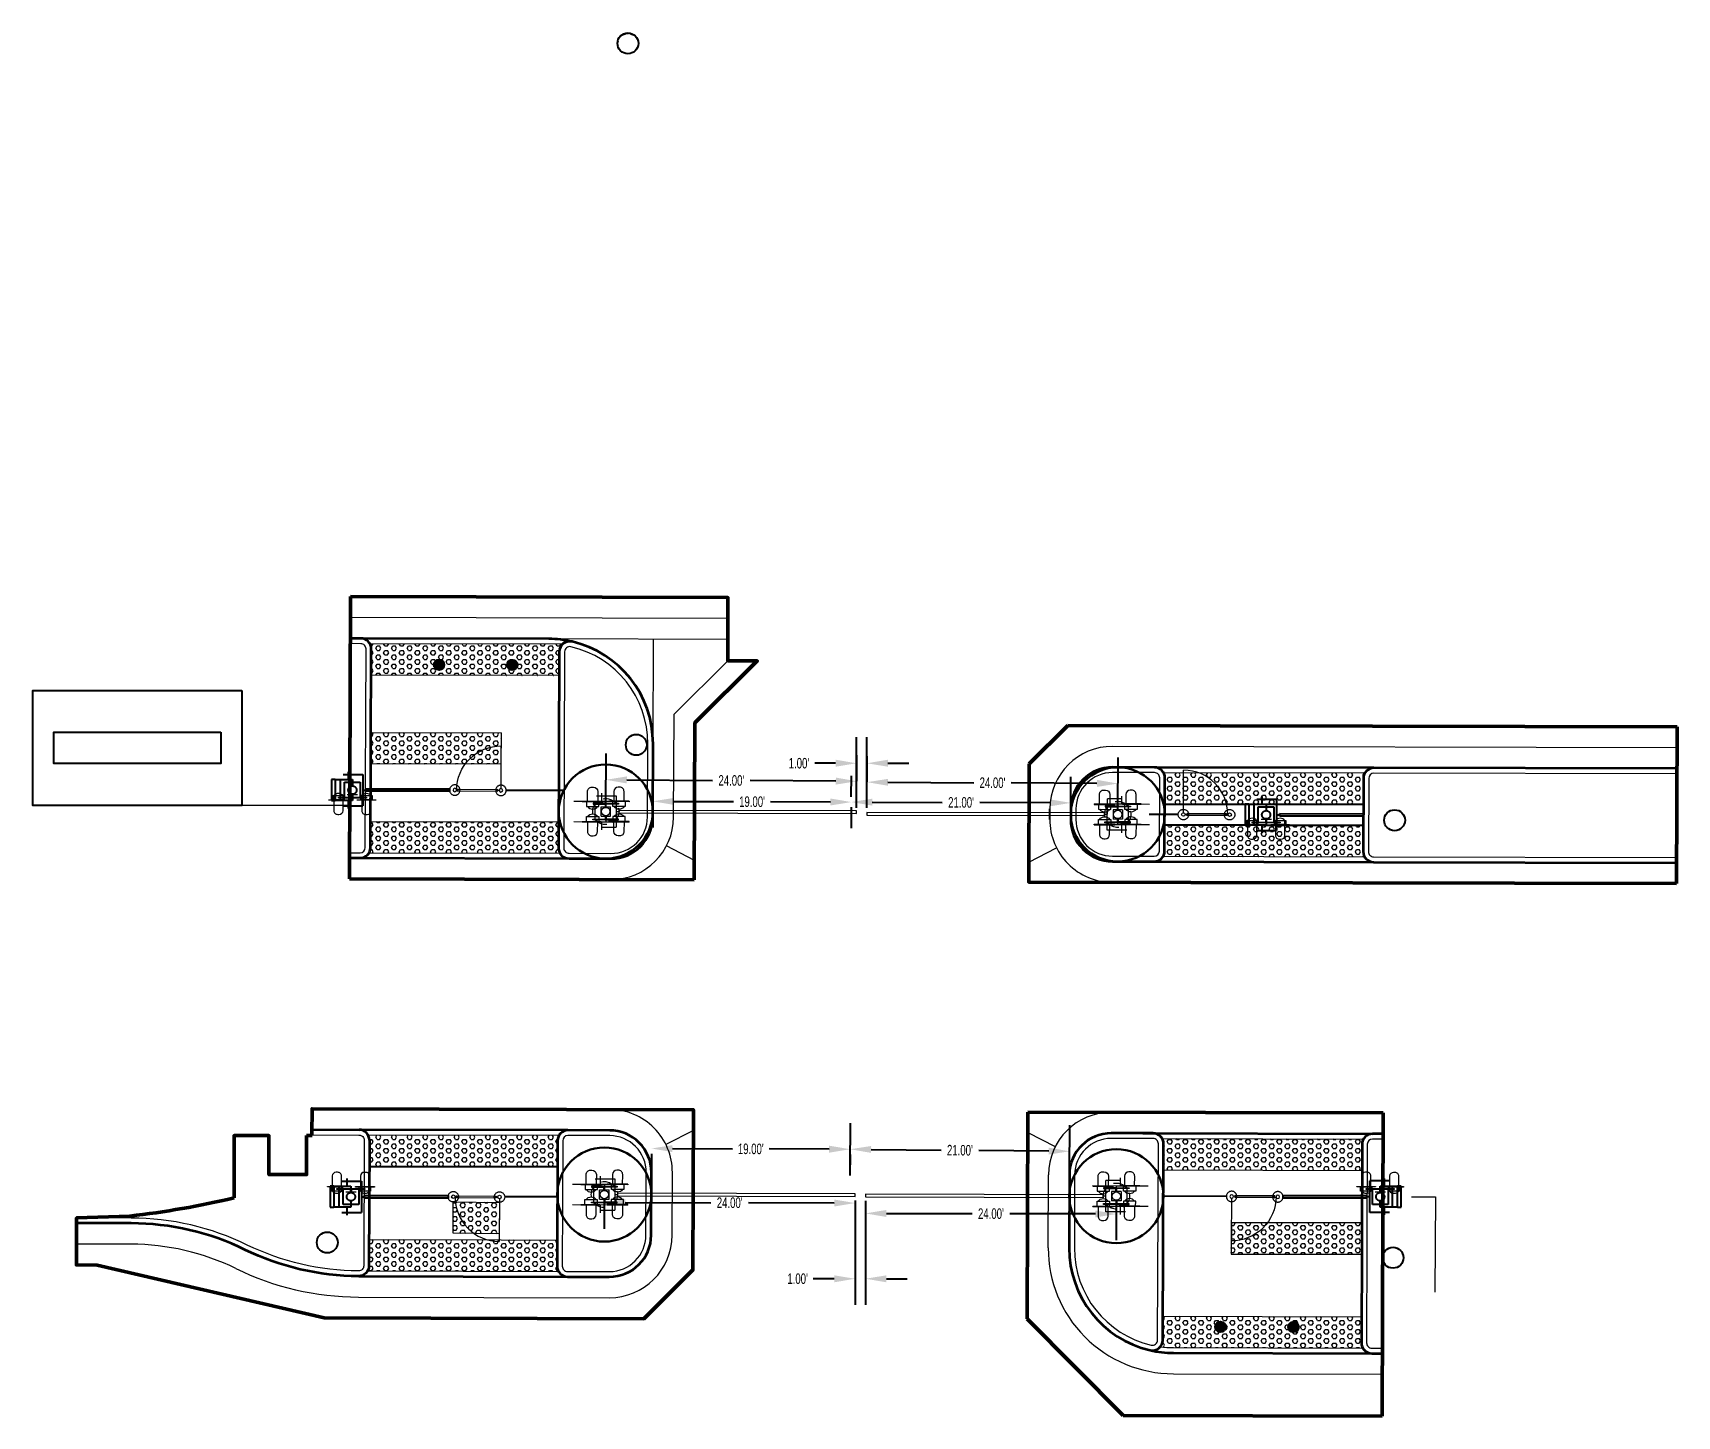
# Model space of a CAD drawing. Extents: x 6427214 to 6444634, y 1882940 to 1890436.
# Drawn here: x 6439995.8 to 6440153.2, y 1883908.3 to 1884040.6 of the extents above; entities that cross this region are included whole.
import ezdxf
from ezdxf.lldxf.tags import DXFTag

# ---------------------------------------------------------------- set-up
doc = ezdxf.new("R2010")
doc.units = 0
doc.header["$LTSCALE"] = 20
doc.header["$MEASUREMENT"] = 0
for name, pattern in [('0', [2, 1, 0, 1]), ('CENTER', [2, 1.25, -0.25, 0.25, -0.25]), ('DASHED2', [0.375, 0.25, -0.125])]:
    doc.linetypes.add(name, pattern=pattern)
doc.layers.add('$_VPORT-1', color=11, linetype='Continuous', plot=False)
for name, color, linetype, lineweight, plot in [('00_GID_Arm FDN', 7, 'DASHED2', 13, False), ('00_GID_Ped Gate FDN', 7, 'DASHED2', 13, False), ('C-ROAD_4.5 ft Offset', 210, 'Continuous', 30, False)]:
    doc.layers.add(name, color=color, linetype=linetype, lineweight=lineweight, plot=plot)
for name, color, linetype, lineweight in [('00_GID_Gate Details', 4, 'Continuous', 13), ('00_GID_Ped Swing Gate', 4, 'Continuous', 13), ('C-ROAD-CURB', 3, 'Continuous', 35), ('C-ROAD-CURB RAMP', 3, 'Continuous', 30), ('C-ROAD-EG', 3, 'Continuous', 20), ('C-ROAD-FENC', 2, 'METRO FENCELINE1', 20), ('C-ROAD-TRUNCATED DOME', 2, 'Continuous', 13), ('C-SAWCUT & JOIN', 50, 'Continuous', 50)]:
    doc.layers.add(name, color=color, linetype=linetype, lineweight=lineweight)
for name, color, linetype in [('C-FENC', 2, 'METRO FENCELINE1'), ('C-FENC-GATE', 2, 'Continuous'), ('C-GATE-ARM', 3, '0'), ('C-GATE-PED ARM', 2, '0'), ('C-ROAD', 7, 'Continuous'), ('C-SGNL-HS', 3, 'Continuous'), ('C-SGNL-HS-FNC', 2, 'FENCELINE2'), ('E-SIGEQ-POLES', 140, 'Continuous'), ('P-SIGEQ-POLES', 3, 'Continuous')]:
    doc.layers.add(name, color=color, linetype=linetype)
doc.styles.add('15', font='ROMANS.shx', dxfattribs={"height": 1.5})
doc.styles.add('Arial Narrow', font='ARIALN.TTF', dxfattribs={"width": 0.8, "height": 1})
doc.styles.get("Standard").update_dxf_attribs({"font": 'arial.ttf'})
doc.linetypes.add('FENCELINE2', pattern='A,0.25,-0.1,[132,ltypeshp.shx,S=0.1,R=0,X=-0.1,Y=0],-0.1,1', length=1.45)
doc.linetypes.add('METRO FENCELINE1', pattern='A,0.125,-0.05,[133,ltypeshp.shx,S=0.025,R=0,X=-0.05,Y=0],0.125', length=0.3)
tags = doc.linetypes.add('METRO FENCELINE3', pattern='A,0.125,-0.025,["X",Standard,S=0.05,R=0,X=-0.023,Y=-0.025],-0.025,0.125', length=0.3).pattern_tags.tags
tags[6] = DXFTag(74, 10)
doc.dimstyles.new('DIM-20', dxfattribs={"dimscale": 20, "dimtxt": 1, "dimasz": 0.1, "dimexe": 0.125, "dimexo": 0.025, "dimgap": 0.03, "dimtad": 0, "dimzin": 0, "dimdsep": 46, "dimtxsty": 'Arial Narrow', "dimcen": 0.04, "dimclrd": 256, "dimclre": 256, "dimclrt": 256, "dimaunit": 1, "dimadec": 3, "dimazin": 2, "dimtfac": 1, "dimtofl": 0, "dimtmove": 0, "dimatfit": 3, "dimfxl": 1, "dimtfillclr": 256, "dimtolj": 1, "dimtzin": 0, "dimlwd": -1, "dimlwe": -1, "dimarcsym": 0})
pattern_1 = [(0, (0, 0), (0, 0.433012701892), [0.25, -0.5]), (120, (0, 0), (-0.375, -0.216506350946), [0.25, -0.5]), (60, (0.25, 0), (-0.375, 0.216506350946), [0.25, -0.5])]

# ---------------------------------------------------------------- blocks, each defined once
blk = doc.blocks.new('*U820')
at = {"style": '15'}
blk.add_attdef('TYPE', (-0.68, 1.87), '', height=1.25, dxfattribs=at)
blk.add_wipeout([(0.06, -0.89), (0.13, -0.88), (0.23, -0.86), (0.34, -0.82), (0.46, -0.76), (0.58, -0.67), (0.68, -0.58), (0.77, -0.45), (0.84, -0.3), (0.87, -0.18), (0.88, -0.11), (0.89, 0), (0.89, 0.07), (0.87, 0.17), (0.85, 0.26), (0.82, 0.35), (0.78, 0.43), (0.74, 0.49), (0.69, 0.57), (0.6, 0.65), (0.52, 0.72), (0.42, 0.78), (0.28, 0.85), (0.16, 0.87), (0, 0.89), (-0.12, 0.88), (-0.2, 0.87), (-0.3, 0.84), (-0.37, 0.81), (-0.42, 0.78), (-0.48, 0.75), (-0.5, 0.74), (-0.58, 0.68), (-0.62, 0.64), (-0.66, 0.59), (-0.7, 0.55), (-0.74, 0.49), (-0.8, 0.4), (-0.82, 0.34), (-0.84, 0.29), (-0.87, 0.19), (-0.88, 0.11), (-0.89, 0), (-0.88, -0.11), (-0.86, -0.24), (-0.81, -0.37), (-0.74, -0.49), (-0.69, -0.57), (-0.62, -0.64), (-0.56, -0.69), (-0.47, -0.75), (-0.38, -0.8), (-0.3, -0.84), (-0.2, -0.87), (-0.13, -0.88), (-0.09, -0.89), (0, -0.89)])
blk.add_circle((0, 0), 1)
blk = doc.blocks.new('*D992')
at = {"layer": '$_VPORT-1', "transparency": 16777216}
for p, q in [((6440055.14, 1883966.61), (6440055.13, 1883964.61)), ((6440057.14, 1883967.1), (6440062.88, 1883967.08)), ((6440072.14, 1883967.04), (6440066.41, 1883967.07)), ((6440074.14, 1883966.54), (6440074.13, 1883964.54))]:
    blk.add_line(p, q, dxfattribs=at)
for points in [[(6440057.14, 1883967.43), (6440057.14, 1883966.77), (6440055.14, 1883967.11)], [(6440072.14, 1883967.38), (6440072.14, 1883966.71), (6440074.14, 1883967.04)]]:
    blk.add_solid(points, dxfattribs=at)
at = {"layer": 'Defpoints', "color": 0, "transparency": 16777216}
for p in [(6440055.14, 1883967.11), (6440074.14, 1883967.04), (6440074.14, 1883967.04)]:
    blk.add_point(p, dxfattribs=at)
at = {"layer": '$_VPORT-1', "transparency": 16777216, "insert": (6440064.64, 1883967.07), "char_height": 1, "attachment_point": 5, "rotation": 359.7893, "style": 'Arial Narrow'}
blk.add_mtext("\\A1;19.00'", dxfattribs=at)
blk = doc.blocks.new('*D993')
at = {"layer": '$_VPORT-1', "transparency": 16777216}
for p, q in [((6440074.14, 1883967.54), (6440074.15, 1883969.54)), ((6440095.14, 1883966.88), (6440095.15, 1883969.46)), ((6440076.14, 1883967.03), (6440082.84, 1883967)), ((6440093.14, 1883966.97), (6440086.44, 1883966.99))]:
    blk.add_line(p, q, dxfattribs=at)
for points in [[(6440076.14, 1883967.36), (6440076.14, 1883966.7), (6440074.14, 1883967.04)], [(6440093.14, 1883967.3), (6440093.14, 1883966.63), (6440095.14, 1883966.96)]]:
    blk.add_solid(points, dxfattribs=at)
at = {"layer": 'Defpoints', "color": 0, "transparency": 16777216}
for p in [(6440074.14, 1883967.04), (6440095.14, 1883966.96), (6440095.14, 1883966.38)]:
    blk.add_point(p, dxfattribs=at)
at = {"layer": '$_VPORT-1', "transparency": 16777216, "insert": (6440084.64, 1883967), "char_height": 1, "attachment_point": 5, "rotation": 359.7893, "style": 'Arial Narrow'}
blk.add_mtext("\\A1;21.00'", dxfattribs=at)
blk = doc.blocks.new('*D994')
at = {"layer": '$_VPORT-1', "transparency": 16777216}
for p, q in [((6440074.02, 1883932.07), (6440074.06, 1883936.33)), ((6440095.02, 1883931.88), (6440095.06, 1883936.13)), ((6440076.03, 1883933.81), (6440082.73, 1883933.75)), ((6440093.03, 1883933.65), (6440086.33, 1883933.71))]:
    blk.add_line(p, q, dxfattribs=at)
for points in [[(6440076.04, 1883934.14), (6440076.03, 1883933.48), (6440074.03, 1883933.83)], [(6440093.04, 1883933.98), (6440093.03, 1883933.32), (6440095.03, 1883933.63)]]:
    blk.add_solid(points, dxfattribs=at)
at = {"layer": 'Defpoints', "color": 0, "transparency": 16777216}
for p in [(6440074.03, 1883933.83), (6440074.01, 1883931.57), (6440095.01, 1883931.38)]:
    blk.add_point(p, dxfattribs=at)
at = {"layer": '$_VPORT-1', "transparency": 16777216, "insert": (6440084.53, 1883933.73), "char_height": 1, "attachment_point": 5, "rotation": 359.4619, "style": 'Arial Narrow'}
blk.add_mtext("\\A1;21.00'", dxfattribs=at)
blk = doc.blocks.new('*D995')
at = {"layer": '$_VPORT-1', "transparency": 16777216}
for p, q in [((6440050.5, 1883928.99), (6440050.5, 1883926.23)), ((6440052.5, 1883928.73), (6440060.7, 1883928.71)), ((6440072.5, 1883928.68), (6440064.3, 1883928.7)), ((6440074.5, 1883928.94), (6440074.5, 1883926.18))]:
    blk.add_line(p, q, dxfattribs=at)
for points in [[(6440052.5, 1883929.06), (6440052.5, 1883928.4), (6440050.5, 1883928.73)], [(6440072.5, 1883929.02), (6440072.5, 1883928.35), (6440074.5, 1883928.68)]]:
    blk.add_solid(points, dxfattribs=at)
at = {"layer": 'Defpoints', "color": 0, "transparency": 16777216}
for p in [(6440050.5, 1883929.49), (6440074.5, 1883929.44), (6440050.5, 1883928.73)]:
    blk.add_point(p, dxfattribs=at)
at = {"layer": '$_VPORT-1', "transparency": 16777216, "insert": (6440062.5, 1883928.71), "char_height": 1, "attachment_point": 5, "rotation": 359.87, "style": 'Arial Narrow'}
blk.add_mtext("\\A1;24.00'", dxfattribs=at)
blk = doc.blocks.new('*D996')
at = {"layer": '$_VPORT-1', "transparency": 16777216}
for p, q in [((6440075.5, 1883928.9), (6440075.49, 1883925.19)), ((6440099.5, 1883928.84), (6440099.49, 1883925.13)), ((6440077.5, 1883927.68), (6440085.7, 1883927.67)), ((6440097.5, 1883927.64), (6440089.3, 1883927.66))]:
    blk.add_line(p, q, dxfattribs=at)
for points in [[(6440077.5, 1883928.02), (6440077.5, 1883927.35), (6440075.5, 1883927.69)], [(6440097.5, 1883927.97), (6440097.5, 1883927.31), (6440099.5, 1883927.63)]]:
    blk.add_solid(points, dxfattribs=at)
at = {"layer": 'Defpoints', "color": 0, "transparency": 16777216}
for p in [(6440075.5, 1883929.4), (6440099.5, 1883929.34), (6440075.5, 1883927.69)]:
    blk.add_point(p, dxfattribs=at)
at = {"layer": '$_VPORT-1', "transparency": 16777216, "insert": (6440087.5, 1883927.66), "char_height": 1, "attachment_point": 5, "rotation": 359.87, "style": 'Arial Narrow'}
blk.add_mtext("\\A1;24.00'", dxfattribs=at)
blk = doc.blocks.new('*D997')
at = {"layer": '$_VPORT-1', "transparency": 16777216}
for p, q in [((6440050.64, 1883966.63), (6440050.67, 1883971.67)), ((6440074.64, 1883966.49), (6440074.67, 1883971.53)), ((6440052.66, 1883969.16), (6440060.86, 1883969.11)), ((6440072.66, 1883969.04), (6440064.46, 1883969.09))]:
    blk.add_line(p, q, dxfattribs=at)
for points in [[(6440052.66, 1883969.49), (6440052.65, 1883968.82), (6440050.66, 1883969.17)], [(6440072.66, 1883969.38), (6440072.65, 1883968.71), (6440074.66, 1883969.03)]]:
    blk.add_solid(points, dxfattribs=at)
at = {"layer": 'Defpoints', "color": 0, "transparency": 16777216}
for p in [(6440050.66, 1883969.17), (6440050.64, 1883966.13), (6440074.64, 1883965.99)]:
    blk.add_point(p, dxfattribs=at)
at = {"layer": '$_VPORT-1', "transparency": 16777216, "insert": (6440062.66, 1883969.1), "char_height": 1, "attachment_point": 5, "rotation": 359.6691, "style": 'Arial Narrow'}
blk.add_mtext("\\A1;24.00'", dxfattribs=at)
blk = doc.blocks.new('*D998')
at = {"layer": '$_VPORT-1', "transparency": 16777216}
for p, q in [((6440075.64, 1883966.49), (6440075.67, 1883971.44)), ((6440099.64, 1883966.36), (6440099.67, 1883971.31)), ((6440077.65, 1883968.93), (6440085.85, 1883968.89)), ((6440097.65, 1883968.82), (6440089.45, 1883968.87))]:
    blk.add_line(p, q, dxfattribs=at)
for points in [[(6440077.66, 1883969.26), (6440077.65, 1883968.6), (6440075.65, 1883968.94)], [(6440097.66, 1883969.16), (6440097.65, 1883968.49), (6440099.65, 1883968.81)]]:
    blk.add_solid(points, dxfattribs=at)
at = {"layer": 'Defpoints', "color": 0, "transparency": 16777216}
for p in [(6440099.65, 1883968.81), (6440075.64, 1883965.99), (6440099.64, 1883965.86)]:
    blk.add_point(p, dxfattribs=at)
at = {"layer": '$_VPORT-1', "transparency": 16777216, "insert": (6440087.65, 1883968.88), "char_height": 1, "attachment_point": 5, "rotation": 359.6971, "style": 'Arial Narrow'}
blk.add_mtext("\\A1;24.00'", dxfattribs=at)
blk = doc.blocks.new('*D999')
at = {"layer": '$_VPORT-1', "transparency": 16777216}
for p, q in [((6440074.64, 1883966.76), (6440074.64, 1883973.25)), ((6440075.64, 1883966.49), (6440075.64, 1883973.25)), ((6440072.64, 1883970.75), (6440070.64, 1883970.75)), ((6440077.64, 1883970.75), (6440079.64, 1883970.75))]:
    blk.add_line(p, q, dxfattribs=at)
for points in [[(6440072.64, 1883971.09), (6440072.64, 1883970.42), (6440074.64, 1883970.75)], [(6440077.64, 1883971.09), (6440077.64, 1883970.42), (6440075.64, 1883970.75)]]:
    blk.add_solid(points, dxfattribs=at)
at = {"layer": 'Defpoints', "color": 0, "transparency": 16777216}
for p in [(6440074.64, 1883970.75), (6440074.64, 1883966.26), (6440075.64, 1883965.99)]:
    blk.add_point(p, dxfattribs=at)
at = {"layer": '$_VPORT-1', "transparency": 16777216, "insert": (6440069.13, 1883970.75), "char_height": 1, "attachment_point": 5, "style": 'Arial Narrow'}
blk.add_mtext("\\A1;1.00'", dxfattribs=at)
blk = doc.blocks.new('*D1000')
at = {"layer": '$_VPORT-1', "transparency": 16777216}
for p, q in [((6440055.02, 1883933.4), (6440055.01, 1883931.4)), ((6440057.02, 1883933.89), (6440062.76, 1883933.87)), ((6440072.02, 1883933.84), (6440066.28, 1883933.86)), ((6440074.02, 1883933.33), (6440074.01, 1883931.33))]:
    blk.add_line(p, q, dxfattribs=at)
for points in [[(6440057.02, 1883934.22), (6440057.02, 1883933.56), (6440055.02, 1883933.9)], [(6440072.02, 1883934.17), (6440072.02, 1883933.5), (6440074.02, 1883933.83)]]:
    blk.add_solid(points, dxfattribs=at)
at = {"layer": 'Defpoints', "color": 0, "transparency": 16777216}
for p in [(6440055.02, 1883933.9), (6440055.02, 1883933.9), (6440074.02, 1883933.83)]:
    blk.add_point(p, dxfattribs=at)
at = {"layer": '$_VPORT-1', "transparency": 16777216, "insert": (6440064.52, 1883933.86), "char_height": 1, "attachment_point": 5, "rotation": 359.7893, "style": 'Arial Narrow'}
blk.add_mtext("\\A1;19.00'", dxfattribs=at)
blk = doc.blocks.new('*D1001')
at = {"layer": '$_VPORT-1', "transparency": 16777216}
for p, q in [((6440074.5, 1883928.81), (6440074.5, 1883918.94)), ((6440075.5, 1883928.77), (6440075.5, 1883918.94)), ((6440072.5, 1883921.44), (6440070.5, 1883921.44)), ((6440077.5, 1883921.44), (6440079.5, 1883921.44))]:
    blk.add_line(p, q, dxfattribs=at)
for points in [[(6440072.5, 1883921.77), (6440072.5, 1883921.1), (6440074.5, 1883921.44)], [(6440077.5, 1883921.77), (6440077.5, 1883921.1), (6440075.5, 1883921.44)]]:
    blk.add_solid(points, dxfattribs=at)
at = {"layer": 'Defpoints', "color": 0, "transparency": 16777216}
for p in [(6440074.5, 1883929.31), (6440075.5, 1883929.27), (6440074.5, 1883921.44)]:
    blk.add_point(p, dxfattribs=at)
at = {"layer": '$_VPORT-1', "transparency": 16777216, "insert": (6440069, 1883921.44), "char_height": 1, "attachment_point": 5, "style": 'Arial Narrow'}
blk.add_mtext("\\A1;1.00'", dxfattribs=at)
blk = doc.blocks.new('*U968')
for p, q in [((0.08, 2.06), (0.08, 0.06)), ((0.43, 2.06), (0.08, 2.06)), ((0.43, 2.06), (0.43, 0.06)), ((0.43, 2.06), (2.08, 2.06)), ((0.91, 2.06), (0.91, 0.06)), ((1.2, 2.56), (1.68, 2.56)), ((1.33, 0.31), (1.33, 1.81)), ((1.33, 1.81), (2.83, 1.81)), ((1.68, 2.81), (1.68, 2.06)), ((1.68, 2.56), (3.08, 2.56)), ((2.08, 2.06), (2.08, 1.46)), ((2.83, 1.81), (2.83, 0.31)), ((3.08, 2.56), (3.08, -0.44)), ((0.08, 0.06), (0.43, 0.06)), ((2.08, 0.06), (0.43, 0.06)), ((2.83, 0.31), (1.33, 0.31)), ((1.68, 0.06), (1.68, -0.69)), ((2.08, 0.66), (2.08, 0.06)), ((3.08, 1.06), (3.38, 1.06)), ((3.38, 1.19), (11.38, 1.19)), ((3.38, 0.94), (3.38, 1.19)), ((11.38, 0.94), (3.38, 0.94)), ((11.38, 1.19), (11.38, 0.94)), ((1.2, -0.44), (1.68, -0.44)), ((1.68, -0.44), (3.08, -0.44))]:
    blk.add_line(p, q)
blk.add_circle((2.08, 1.06), 0.4)
blk = doc.blocks.new('Swing Gate')
at = {"layer": '00_GID_Ped Gate FDN'}
for centre in [(-5.67, 0.02), (-1.25, 0)]:
    blk.add_circle(centre, 0.5, dxfattribs=at)
at = {"layer": '00_GID_Ped Swing Gate', "flags": 128}
for points in [[(-5.37, 0.1), (-1.61, 0.08)], [(-1.53, 0), (-1.42, 0)], [(-5.38, -0.06), (-1.61, -0.08)], [(-1.25, -0.17), (-1.27, -4.25)]]:
    blk.add_lwpolyline(points, dxfattribs=at)
at = {"layer": '00_GID_Ped Swing Gate'}
for centre, radius in [((-5.67, 0.02), 0.167), ((-5.37, 0.02), 0.0833), ((-1.61, 0), 0.0833), ((-1.25, 0), 0.167)]:
    blk.add_circle(centre, radius, dxfattribs=at)
blk.add_arc((-1.25, 0), 4.25, 179.7439, 269.7439, dxfattribs=at)
blk = doc.blocks.new('*U4297')
at = {"layer": '00_GID_Arm FDN', "ltscale": 0.25}
blk.add_circle((0, 0), 1.25, dxfattribs=at)
at = {"layer": '00_GID_Gate Details'}
for p, q in [((24, 0.12), (1.3, 0.12)), ((24, -0.13), (24, 0.12)), ((1.3, -0.13), (24, -0.13))]:
    blk.add_line(p, q, dxfattribs=at)
for points in [[(-1.75, 0.95), (-1.75, 1.91, -0.414235), (-1.33, 2.33), (-1.19, 2.33, -0.41414), (-0.77, 1.91), (-0.77, 0.95)], [(1.75, 0.95), (1.75, 1.91, 0.414235), (1.33, 2.33), (1.19, 2.33, 0.41414), (0.77, 1.91), (0.77, 0.95)], [(-1.75, 0.48, 0.509158), (-0.77, 0.48, 2.513902)], [(1.75, 0.48, -0.509158), (0.77, 0.48, -2.513902)], [(-1.75, -0.48, -0.509158), (-0.77, -0.48, -2.513902)], [(-1.75, -1), (-1.75, -1.91, 0.414235), (-1.33, -2.33), (-1.19, -2.33, 0.41414), (-0.77, -1.91), (-0.77, -1)], [(1.75, -0.48, 0.509158), (0.77, -0.48, 2.513902)], [(1.75, -1), (1.75, -1.91, -0.414235), (1.33, -2.33), (1.19, -2.33, -0.41414), (0.77, -1.91), (0.77, -1)]]:
    blk.add_lwpolyline(points, format="xyb", dxfattribs=at)
for points in [[(-0.4, 1.75), (-0.4, 1)], [(-3.05, 1), (0, 1), (0, 0.4)], [(-2.25, 1), (-2.25, 0.95)], [(-2.25, 0.95), (-0.28, 0.95)], [(-2.24, 1), (-0.28, 1)], [(-1.85, 0.95), (-1.85, 0.48), (-0.67, 0.48), (-0.67, 0.67)], [(-0.07, 0.8), (-1.22, 0.8), (-1.22, 0.72), (-0.07, 0.72)], [(-0.88, 1.5), (-0.4, 1.5)], [(-0.67, 0.76), (-0.67, 0.95)], [(-0.45, 0.45), (0.45, 0.45)], [(-0.45, -0.45), (-0.45, 0.45)], [(-0.4, 1.5), (1, 1.5)], [(-0.28, 0.95), (-0.28, 1)], [(0.07, 0.8), (1.22, 0.8), (1.22, 0.72), (0.07, 0.72)], [(0.28, 0.95), (0.28, 1)], [(2.25, 1), (0.28, 1)], [(2.25, 0.95), (0.28, 0.95)], [(0.45, -0.45), (0.45, 0.45)], [(1.85, 0.95), (1.85, 0.48), (0.67, 0.48), (0.67, 0.67)], [(0.67, 0.76), (0.67, 0.95)], [(1, 1.5), (1, -1.5)], [(1, 0), (1.3, 0)], [(1.3, -0.12), (1.3, 0.12)], [(2.25, 1), (2.25, 0.95)], [(0, -0.4), (0, -1), (-3.05, -1)], [(-2.25, -1), (-2.25, -0.95)], [(-2.25, -0.95), (-0.44, -0.96)], [(-2.25, -1), (-0.44, -1)], [(-1.85, -0.95), (-1.85, -0.48), (-0.67, -0.48), (-0.67, -0.67)], [(-0.07, -0.8), (-1.22, -0.8), (-1.22, -0.72), (-0.07, -0.72)], [(-0.67, -0.76), (-0.67, -0.95)], [(-0.45, -0.45), (0.45, -0.45)], [(-0.44, -0.96), (-0.44, -1)], [(-0.4, -1), (-0.4, -1.75)], [(-0.4, -1.5), (1, -1.5)], [(0.07, -0.8), (1.22, -0.8), (1.22, -0.72), (0.07, -0.72)], [(0.28, -0.95), (0.28, -1)], [(2.25, -0.95), (0.28, -0.95)], [(2.25, -1), (0.28, -1)], [(1.85, -0.95), (1.85, -0.48), (0.67, -0.48), (0.67, -0.67)], [(0.67, -0.76), (0.67, -0.95)], [(2.25, -1), (2.25, -0.95)]]:
    blk.add_lwpolyline(points, dxfattribs=at)
blk.add_lwpolyline([(1, 0.75), (1, -0.75, -0.414214), (0.75, -1), (-0.75, -1, -0.414214), (-1, -0.75), (-1, 0.75, -0.414214), (-0.75, 1), (0.75, 1, -0.414214)], format="xyb", close=True, dxfattribs=at)
for centre, radius in [((0, 0), 0.4), ((0, 0.76), 0.0779), ((0, -0.76), 0.0779)]:
    blk.add_circle(centre, radius, dxfattribs=at)
for points in [[(-0.04, 0.45), (-0.04, 0.45), (-0.04, 0.7), (-0.04, 0.7)], [(0.04, 0.45), (0.04, 0.45), (0.04, 0.7), (0.04, 0.7)], [(-0.04, -0.45), (-0.04, -0.45), (-0.04, -0.7), (-0.04, -0.7)], [(0.04, -0.45), (0.04, -0.45), (0.04, -0.7), (0.04, -0.7)]]:
    blk.add_open_spline(points, degree=3, dxfattribs=at)
at = {"layer": 'C-ROAD_4.5 ft Offset'}
blk.add_circle((0, 0), 4.5, dxfattribs=at)
blk = doc.blocks.new('A$Cabb8c628')
at = {"layer": '00_GID_Gate Details'}
for points in [[(-1.71, 0.2), (-0.73, 0.2), (-0.73, -0.2), (-1.71, -0.2)], [(-1.22, 0.04), (1.22, 0.04), (1.22, -0.04), (-1.22, -0.04)], [(-0.04, 0.31), (0.04, 0.31), (0.04, 0.06), (-0.04, 0.06)], [(0.73, 0.2), (1.71, 0.2), (1.71, -0.2), (0.73, -0.2)], [(-2.04, -0.19), (-0.41, -0.19), (-0.41, -0.24), (-2.04, -0.24)], [(0.41, -0.2), (2.04, -0.2), (2.04, -0.24), (0.41, -0.24)]]:
    blk.add_lwpolyline(points, close=True, dxfattribs=at)
for points in [[(-1.63, 0.2), (-1.63, -1.24, 0.414235), (-1.28, -1.59), (-1.17, -1.59, 0.41414), (-0.82, -1.24), (-0.82, 0.2, 0.509158)], [(0.82, 0.2), (0.81, -1.25, 0.414235), (1.16, -1.6), (1.28, -1.6, 0.41414), (1.63, -1.25), (1.63, 0.19, 0.509158)]]:
    blk.add_lwpolyline(points, format="xyb", close=True, dxfattribs=at)
blk.add_lwpolyline([(-0.45, 0.31), (0.45, 0.31)], dxfattribs=at)
blk.add_circle((0, 0), 0.0779, dxfattribs=at)

msp = doc.modelspace()

# ---------------------------------------------------------------- hatches: boundary and pattern name
at = {"layer": 'C-ROAD'}
h = msp.add_hatch(color=256, dxfattribs=at)
h.dxf.hatch_style = 1
edge = h.paths.add_edge_path()
edge.add_arc((6440034.69, 1883980.171), 0.5, 0, 360)
h = msp.add_hatch(color=256, dxfattribs=at)
h.dxf.hatch_style = 1
edge = h.paths.add_edge_path()
edge.add_arc((6440041.69, 1883980.153), 0.5, 0, 360)
h = msp.add_hatch(color=256, dxfattribs=at)
h.dxf.hatch_style = 1
edge = h.paths.add_edge_path()
edge.add_arc((6440109.458, 1883916.837), 0.5, 0, 360)
h = msp.add_hatch(color=256, dxfattribs=at)
h.dxf.hatch_style = 1
edge = h.paths.add_edge_path()
edge.add_arc((6440116.458, 1883916.82), 0.5, 0, 360)
at = {"layer": 'C-ROAD-TRUNCATED DOME'}
h = msp.add_hatch(dxfattribs=at)
h.set_pattern_fill('HEX', color=253, scale=2)
h.set_pattern_definition(pattern_1)
h.paths.add_polyline_path([(6440046.187, 1883979.141), (6440046.195, 1883981.415), (6440046.511, 1883982.14), (6440028.063, 1883982.188), (6440028.196, 1883981.686), (6440028.187, 1883979.187)])
h = msp.add_hatch(dxfattribs=at)
h.set_pattern_fill('HEX', color=253, scale=2)
h.set_pattern_definition(pattern_1)
h.paths.add_polyline_path([(6440040.654, 1883973.653), (6440028.166, 1883973.685), (6440028.155, 1883970.685), (6440040.63, 1883970.654)])
h = msp.add_hatch(dxfattribs=at)
h.set_pattern_fill('HEX', color=253, scale=2)
h.set_pattern_definition(pattern_1)
h.paths.add_polyline_path([(6440104.018, 1883969.85), (6440104.151, 1883969.349), (6440104.142, 1883966.85), (6440123.142, 1883966.806), (6440123.151, 1883969.307), (6440123.286, 1883969.805)])
h = msp.add_hatch(dxfattribs=at)
h.set_pattern_fill('HEX', color=253, scale=2)
h.set_pattern_definition(pattern_1)
h.paths.add_polyline_path([(6440028.135, 1883965.187), (6440046.135, 1883965.141), (6440046.126, 1883962.642), (6440046.259, 1883962.141), (6440027.991, 1883962.188), (6440028.126, 1883962.686)])
h = msp.add_hatch(dxfattribs=at)
h.set_pattern_fill('HEX', color=253, scale=2)
h.set_pattern_definition(pattern_1)
h.paths.add_polyline_path([(6440103.99, 1883961.85), (6440104.125, 1883962.349), (6440104.134, 1883964.85), (6440123.134, 1883964.806), (6440123.125, 1883962.307), (6440123.258, 1883961.806)])
h = msp.add_hatch(dxfattribs=at)
h.set_pattern_fill('HEX', color=253, scale=2)
h.set_pattern_definition(pattern_1)
h.paths.add_polyline_path([(6440027.89, 1883935.188), (6440028.023, 1883934.686), (6440028.014, 1883932.188), (6440046.014, 1883932.142), (6440046.023, 1883934.643), (6440046.158, 1883935.141)])
h = msp.add_hatch(dxfattribs=at)
h.set_pattern_fill('HEX', color=253, scale=2)
h.set_pattern_definition(pattern_1)
h.paths.add_polyline_path([(6440103.889, 1883934.85), (6440104.022, 1883934.349), (6440104.013, 1883931.85), (6440123.013, 1883931.806), (6440123.022, 1883934.307), (6440123.157, 1883934.806)])
h = msp.add_hatch(dxfattribs=at)
h.set_pattern_fill('HEX', color=253, scale=2)
h.set_pattern_definition([(0, (-0.16413, -0.01973), (0, 0.433012701892), [0.25, -0.5]), (120, (-0.16413, -0.01973), (-0.375, -0.216506350946), [0.25, -0.5]), (60, (0.08587, -0.01973), (-0.375, 0.216506350946), [0.25, -0.5])])
h.paths.add_polyline_path([(6440036.052, 1883928.788), (6440040.468, 1883928.748), (6440040.442, 1883925.748), (6440036.025, 1883925.788)])
h = msp.add_hatch(dxfattribs=at)
h.set_pattern_fill('HEX', color=253, scale=2)
h.set_pattern_definition(pattern_1)
h.paths.add_polyline_path([(6440110.515, 1883926.787), (6440110.488, 1883923.787), (6440122.984, 1883923.787), (6440122.995, 1883926.787)])
h = msp.add_hatch(dxfattribs=at)
h.set_pattern_fill('HEX', color=253, scale=2)
h.set_pattern_definition(pattern_1)
h.paths.add_polyline_path([(6440027.988, 1883925.188), (6440027.979, 1883922.687), (6440027.844, 1883922.188), (6440046.112, 1883922.141), (6440045.979, 1883922.643), (6440045.988, 1883925.142), (6440040.627, 1883925.155)])
h = msp.add_hatch(dxfattribs=at)
h.set_pattern_fill('ACET-2D-HEX', color=253, scale=2)
h.set_pattern_definition([(0, (0, 0), (3e-17, 0.433012701892), [0.25, -0.5]), (120, (0, 0), (-0.375, -0.216506350946), [0.25, -0.5]), (60, (0.25, 0), (-0.375, 0.216506350946), [0.25, -0.5])])
edge = h.paths.add_edge_path()
edge.add_line((6440104.963, 1883914.848), (6440123.085, 1883914.806))
edge.add_line((6440123.085, 1883914.806), (6440122.952, 1883915.307))
edge.add_line((6440122.952, 1883915.307), (6440122.962, 1883917.806))
edge.add_line((6440122.962, 1883917.806), (6440103.962, 1883917.85))
edge.add_line((6440103.962, 1883917.85), (6440103.953, 1883915.577))
edge.add_line((6440103.953, 1883915.577), (6440103.716, 1883914.933))
edge.add_arc((6440104.986, 1883924.348), 9.5, 262.3179, 269.86693)

# ---------------------------------------------------------------- linework, layer by layer
at = {"layer": '$_VPORT-1'}
for p, q in [((6440093.136, 1883965.384), (6440093.14, 1883966.384)), ((6440095.011, 1883931.376), (6440094.986, 1883924.385))]:
    msp.add_line(p, q, dxfattribs=at)
at = {"layer": 'C-FENC'}
for p, q in [((6440046.646, 1883968.135), (6440041.113, 1883968.149)), ((6440105.421, 1883965.843), (6440102.638, 1883965.85)), ((6440046.003, 1883929.268), (6440040.969, 1883929.28)), ((6440110.037, 1883929.317), (6440104.004, 1883929.331))]:
    msp.add_line(p, q, dxfattribs=at)
at = {"layer": 'C-ROAD'}
for centre in [(6440034.69, 1883980.171), (6440041.69, 1883980.153), (6440109.458, 1883916.837), (6440116.458, 1883916.82)]:
    msp.add_circle(centre, 0.5, dxfattribs=at)
at = {"layer": 'C-ROAD-CURB'}
for p, q in [((6440045.188, 1883982.644), (6440027.198, 1883982.69)), ((6440124.153, 1883970.303), (6440103.153, 1883970.352)), ((6440103.123, 1883961.352), (6440124.123, 1883961.304)), ((6440022.527, 1883935.702), (6440027.026, 1883935.69)), ((6440047.026, 1883935.639), (6440027.026, 1883935.69)), ((6440102.025, 1883935.355), (6440124.025, 1883935.304)), ((6440005.223, 1883926.746), (6439999.994, 1883926.759)), ((6440027.004, 1883921.69), (6440046.976, 1883921.639)), ((6440104.962, 1883914.348), (6440123.95, 1883914.304))]:
    msp.add_line(p, q, dxfattribs=at)
at = {"layer": 'C-ROAD-CURB', "lineweight": 0}
for p, q in [((6440123.286, 1883969.805), (6440104.018, 1883969.85)), ((6440103.99, 1883961.85), (6440123.258, 1883961.806)), ((6440046.158, 1883935.141), (6440027.89, 1883935.188)), ((6440103.889, 1883934.85), (6440123.157, 1883934.806))]:
    msp.add_line(p, q, dxfattribs=at)
at = {"layer": 'C-ROAD-CURB'}
for points in [[(6440026.122, 1883961.693), (6440027.123, 1883961.69, 0.4138867), (6440028.126, 1883962.686), (6440028.196, 1883981.686, 0.4145405), (6440027.198, 1883982.69), (6440026.2, 1883982.692)], [(6440153.155, 1883970.236), (6440124.153, 1883970.303, 0.4138167), (6440123.151, 1883969.307), (6440123.125, 1883962.307, 0.4146105), (6440124.123, 1883961.304), (6440153.122, 1883961.236)], [(6440125.026, 1883935.301), (6440124.025, 1883935.304, 0.4138167), (6440123.022, 1883934.307), (6440122.952, 1883915.307, 0.4146105), (6440123.95, 1883914.304), (6440124.949, 1883914.301)]]:
    msp.add_lwpolyline(points, format="xyb", dxfattribs=at)
at = {"layer": 'C-ROAD-CURB', "lineweight": 0}
for points in [[(6440026.124, 1883962.193), (6440027.125, 1883962.19, 0.4138867), (6440027.626, 1883962.688), (6440027.696, 1883981.688, 0.4145405), (6440027.197, 1883982.19), (6440026.198, 1883982.192)], [(6440022.525, 1883935.202), (6440027.024, 1883935.19, -0.4145405), (6440027.523, 1883934.688), (6440027.479, 1883922.688, -0.4142272), (6440026.977, 1883922.19, -0.1129428), (6440016.333, 1883924.668, 0.1132372), (6440005.224, 1883927.246), (6439999.995, 1883927.259)], [(6440125.025, 1883934.801), (6440124.023, 1883934.804, 0.4138167), (6440123.522, 1883934.306), (6440123.452, 1883915.306, 0.4146105), (6440123.951, 1883914.804), (6440124.95, 1883914.801)], [(6440103.716, 1883914.933, 0.0329507), (6440104.963, 1883914.848), (6440123.085, 1883914.806)]]:
    msp.add_lwpolyline(points, format="xyb", dxfattribs=at)
for points in [[(6440046.511, 1883982.14), (6440028.063, 1883982.188)], [(6440027.991, 1883962.188), (6440046.259, 1883962.141)]]:
    msp.add_lwpolyline(points, dxfattribs=at)
at = {"layer": 'C-ROAD-CURB'}
for points in [[(6440051.127, 1883961.629, 0.4138867), (6440055.137, 1883965.614), (6440055.163, 1883972.607, 0.3500011), (6440047.421, 1883982.386, 0.4814803), (6440046.195, 1883981.415), (6440046.126, 1883962.642, 0.4145405), (6440047.123, 1883961.639)], [(6440103.153, 1883970.352), (6440099.149, 1883970.362, 0.4138167), (6440095.14, 1883966.376), (6440095.136, 1883965.376, 0.4146105), (6440099.127, 1883961.362), (6440103.123, 1883961.352, 0.4138167), (6440104.125, 1883962.349), (6440104.151, 1883969.349, 0.4146105)], [(6440051.022, 1883935.629), (6440047.026, 1883935.639, 0.4138867), (6440046.023, 1883934.643), (6440045.979, 1883922.643, 0.4145405), (6440046.976, 1883921.639), (6440050.98, 1883921.629, 0.4138867), (6440054.99, 1883925.614), (6440055.012, 1883931.614, 0.4145405)], [(6440099.021, 1883935.362, 0.4138167), (6440095.011, 1883931.376), (6440094.986, 1883924.385, 0.3500011), (6440102.727, 1883914.606, 0.4814803), (6440103.953, 1883915.577), (6440104.022, 1883934.349, 0.4146105), (6440103.025, 1883935.352)]]:
    msp.add_lwpolyline(points, format="xyb", close=True, dxfattribs=at)
at = {"layer": 'C-ROAD-CURB', "lineweight": 0}
for points in [[(6440051.128, 1883962.129, 0.4138867), (6440054.637, 1883965.616), (6440054.663, 1883972.609, 0.3500011), (6440047.308, 1883981.898, 0.4814803), (6440046.695, 1883981.413), (6440046.626, 1883962.641, 0.4145405), (6440047.125, 1883962.139)], [(6440103.152, 1883969.852), (6440099.148, 1883969.862, 0.4138167), (6440095.64, 1883966.374), (6440095.636, 1883965.374, 0.4146105), (6440099.128, 1883961.862), (6440103.124, 1883961.852, 0.4138167), (6440103.625, 1883962.35), (6440103.651, 1883969.35, 0.4146105)], [(6440051.021, 1883935.129), (6440047.024, 1883935.139, 0.4138867), (6440046.523, 1883934.641), (6440046.479, 1883922.641, 0.4145405), (6440046.978, 1883922.139), (6440050.981, 1883922.129, 0.4138867), (6440054.49, 1883925.616), (6440054.512, 1883931.616, 0.4145405)], [(6440099.019, 1883934.862, 0.4138167), (6440095.511, 1883931.375), (6440095.486, 1883924.383, 0.3500011), (6440102.84, 1883915.093, 0.4814803), (6440103.453, 1883915.578), (6440103.522, 1883934.351, 0.4146105), (6440103.023, 1883934.852)]]:
    msp.add_lwpolyline(points, format="xyb", close=True, dxfattribs=at)
at = {"layer": 'C-ROAD-CURB', "lineweight": 0, "flags": 128}
msp.add_lwpolyline([(6440153.153, 1883969.736), (6440124.152, 1883969.803, 0.4138167), (6440123.651, 1883969.305), (6440123.625, 1883962.305, 0.4146105), (6440124.124, 1883961.804), (6440153.123, 1883961.736)], format="xyb", dxfattribs=at)
at = {"layer": 'C-ROAD-CURB'}
msp.add_lwpolyline([(6440027.123, 1883961.69), (6440047.123, 1883961.639)], dxfattribs=at)
at = {"layer": 'C-ROAD-CURB', "flags": 128}
msp.add_lwpolyline([(6440028.023, 1883934.686), (6440027.979, 1883922.687, -0.4142268), (6440026.975, 1883921.69, -0.112943), (6440016.113, 1883924.218, 0.113237), (6440005.223, 1883926.746)], format="xyb", dxfattribs=at)
at = {"layer": 'C-ROAD-CURB'}
for centre, radius, start, end in [((6440045.163, 1883972.644), 10, 76.9497, 89.85324), ((6440027.023, 1883934.69), 1, 359.78929, 89.85324), ((6440104.986, 1883924.348), 10, 256.9497, 269.86693)]:
    msp.add_arc(centre, radius, start, end, dxfattribs=at)
at = {"layer": 'C-ROAD-CURB RAMP'}
for p, q in [((6440123.142, 1883966.806), (6440104.142, 1883966.85)), ((6440104.134, 1883964.85), (6440123.134, 1883964.806)), ((6440046.014, 1883932.142), (6440028.014, 1883932.188))]:
    msp.add_line(p, q, dxfattribs=at)
at = {"layer": 'C-ROAD-EG'}
for p, q in [((6440062.326, 1883984.6), (6440026.207, 1883984.692)), ((6440055.163, 1883972.607), (6440055.199, 1883982.618)), ((6440057.137, 1883965.606), (6440057.173, 1883975.449)), ((6440059.122, 1883961.452), (6440056.453, 1883962.847)), ((6440091.121, 1883961.301), (6440093.784, 1883962.65)), ((6440099.025, 1883937.362), (6440125.033, 1883937.301)), ((6440059.027, 1883935.609), (6440056.386, 1883934.297)), ((6440091.026, 1883935.421), (6440093.663, 1883934.081)), ((6440092.986, 1883924.392), (6440093.011, 1883931.384)), ((6440005.217, 1883924.746), (6439999.989, 1883924.759)), ((6440104.958, 1883912.348), (6440124.941, 1883912.301))]:
    msp.add_line(p, q, dxfattribs=at)
at = {"layer": 'C-ROAD-EG', "linetype": 'CENTER', "flags": 128}
msp.add_lwpolyline([(6440062.321, 1883982.6), (6440045.188, 1883982.644)], dxfattribs=at)
at = {"layer": 'C-ROAD-EG', "flags": 128}
msp.add_lwpolyline([(6440057.173, 1883975.449), (6440062.316, 1883980.554)], dxfattribs=at)
at = {"layer": 'C-ROAD-EG'}
for points in [[(6440153.162, 1883972.236), (6440099.154, 1883972.362, 0.4138167), (6440093.14, 1883966.384), (6440093.136, 1883965.384, 0.4146105), (6440099.122, 1883959.362), (6440153.117, 1883959.236)], [(6440026.968, 1883919.69), (6440050.975, 1883919.629, 0.4138867), (6440056.99, 1883925.607), (6440057.012, 1883931.607, 0.4145405), (6440051.027, 1883937.629), (6440022.532, 1883937.702)]]:
    msp.add_lwpolyline(points, format="xyb", dxfattribs=at)
at = {"layer": 'C-ROAD-EG', "flags": 128}
for points in [[(6440051.122, 1883959.629, 0.4138867), (6440057.137, 1883965.606, 0.4138867)], [(6440027.004, 1883921.69, -0.0002903), (6440026.975, 1883921.69, -0.0002903)]]:
    msp.add_lwpolyline(points, format="xyb", dxfattribs=at)
at = {"layer": 'C-ROAD-EG'}
msp.add_lwpolyline([(6440027.844, 1883922.188), (6440046.112, 1883922.141)], dxfattribs=at)
for centre, radius, start, end in [((6440099.011, 1883931.362), 6, 89.86693, 179.78929), ((6440005.159, 1883901.746), 23, 64.01127, 89.85324), ((6440104.986, 1883924.348), 12, 179.78929, 269.86693), ((6440027.068, 1883946.69), 27, 244.01127, 269.78662)]:
    msp.add_arc(centre, radius, start, end, dxfattribs=at)
at = {"layer": 'C-ROAD-FENC', "flags": 128}
for points in [[(6440026.141, 1883966.716), (6440015.815, 1883966.716)], [(6440127.754, 1883929.286), (6440130.046, 1883929.277), (6440129.97, 1883920.163)]]:
    msp.add_lwpolyline(points, dxfattribs=at)
at = {"layer": 'C-ROAD-TRUNCATED DOME'}
for p, q in [((6440046.187, 1883979.141), (6440028.187, 1883979.187)), ((6440028.166, 1883973.685), (6440040.654, 1883973.653)), ((6440040.63, 1883970.654), (6440040.654, 1883973.653)), ((6440040.63, 1883970.654), (6440028.155, 1883970.685)), ((6440104.013, 1883931.85), (6440123.013, 1883931.806)), ((6440103.962, 1883917.85), (6440122.962, 1883917.806))]:
    msp.add_line(p, q, dxfattribs=at)
at = {"layer": 'C-ROAD-TRUNCATED DOME', "flags": 128}
msp.add_lwpolyline([(6440028.135, 1883965.187), (6440046.135, 1883965.141)], dxfattribs=at)
at = {"layer": 'C-ROAD-TRUNCATED DOME'}
msp.add_lwpolyline([(6440036.052, 1883928.788), (6440040.468, 1883928.748), (6440040.442, 1883925.748), (6440036.025, 1883925.788)], close=True, dxfattribs=at)
at = {"layer": 'C-ROAD-TRUNCATED DOME', "flags": 128}
msp.add_lwpolyline([(6440110.515, 1883926.787), (6440110.488, 1883923.787), (6440122.984, 1883923.787), (6440122.995, 1883926.787)], close=True, dxfattribs=at)
at = {"layer": 'C-ROAD-TRUNCATED DOME'}
msp.add_lwpolyline([(6440027.988, 1883925.188), (6440040.627, 1883925.155), (6440045.988, 1883925.142)], dxfattribs=at)
at = {"layer": 'C-SAWCUT & JOIN'}
for p, q in [((6440026.214, 1883986.692), (6440026.115, 1883959.693)), ((6440091.156, 1883970.701), (6440094.848, 1883974.372)), ((6440153.169, 1883974.236), (6440094.848, 1883974.372)), ((6440153.169, 1883974.236), (6440153.114, 1883959.236)), ((6440026.115, 1883959.693), (6440059.115, 1883959.608)), ((6440090.961, 1883917.595), (6440091.033, 1883937.38)), ((6440091.033, 1883937.38), (6440125.033, 1883937.301)), ((6440124.932, 1883908.301), (6440125.033, 1883937.301)), ((6440100.141, 1883908.359), (6440090.961, 1883917.595)), ((6440124.932, 1883908.301), (6440100.141, 1883908.359))]:
    msp.add_line(p, q, dxfattribs=at)
at = {"layer": 'C-SAWCUT & JOIN', "flags": 128}
msp.add_lwpolyline([(6440059.115, 1883959.608), (6440059.17, 1883974.613), (6440065.145, 1883980.544), (6440062.316, 1883980.554), (6440062.332, 1883986.6), (6440026.214, 1883986.692)], dxfattribs=at)
at = {"layer": 'C-SAWCUT & JOIN'}
msp.add_lwpolyline([(6440091.156, 1883970.701), (6440091.114, 1883959.38), (6440153.114, 1883959.236)], dxfattribs=at)
msp.add_lwpolyline([(6440022.525, 1883935.202), (6440022.534, 1883937.702), (6440059.034, 1883937.608), (6440058.978, 1883922.288), (6440054.28, 1883917.62), (6440023.702, 1883917.699), (6440001.976, 1883922.754), (6439999.983, 1883922.759), (6439999.995, 1883927.259), (6440005.089, 1883927.434, 0.0301207), (6440015.065, 1883929.177, 0.0301207)], format="xyb", dxfattribs=at)
at = {"layer": 'C-SAWCUT & JOIN', "elevation": 658.943}
for points in [[(6440022.012, 1883935.151), (6440022.012, 1883931.411), (6440018.402, 1883931.411), (6440018.402, 1883935.132), (6440015.065, 1883935.132), (6440015.065, 1883929.177)], [(6440022.012, 1883935.151), (6440022.543, 1883935.153)]]:
    msp.add_lwpolyline(points, dxfattribs=at)
at = {"layer": 'C-SGNL-HS'}
msp.add_lwpolyline([(6440013.815, 1883973.716), (6440013.815, 1883970.716), (6439997.815, 1883970.716), (6439997.815, 1883973.716)], close=True, dxfattribs=at)
at = {"layer": 'C-SGNL-HS-FNC', "linetype": 'METRO FENCELINE3'}
msp.add_lwpolyline([(6440015.815, 1883977.716), (6440015.815, 1883966.716), (6439995.815, 1883966.716), (6439995.815, 1883977.716)], close=True, dxfattribs=at)
at = {"layer": 'P-SIGEQ-POLES'}
for centre in [(6440053.557, 1883972.514, 0), (6440126.133, 1883965.299, 0), (6440023.987, 1883924.907, 0), (6440125.982, 1883923.449, 0)]:
    msp.add_circle(centre, 1, dxfattribs=at)

# ---------------------------------------------------------------- block references
at = {"layer": '00_GID_Gate Details', "xscale": 1.1}
for p in [(6440026.397, 1883967.454), (6440113.842, 1883965.088)]:
    msp.add_blockref('A$Cabb8c628', p, dxfattribs=at)
at = {"layer": '00_GID_Gate Details', "xscale": 1.1, "rotation": 180}
for p in [(6440026.253, 1883930.026), (6440124.753, 1883930.022)]:
    msp.add_blockref('A$Cabb8c628', p, dxfattribs=at)
at = {"layer": 'C-FENC-GATE', "ltscale": 0.2, "xscale": -1}
for p, rotation in [((6440041.863, 1883968.145), 179.3537237216179), ((6440109.287, 1883929.329), 359.2317915025509)]:
    msp.add_blockref('Swing Gate', p, dxfattribs=dict(at, rotation=rotation))
at = {"layer": 'C-FENC-GATE', "ltscale": 0.2}
for p, rotation in [((6440104.671, 1883965.843), 180.0789276261192), ((6440041.72, 1883929.255), 359.8658626735528)]:
    msp.add_blockref('Swing Gate', p, dxfattribs=dict(at, rotation=rotation))
at = {"layer": 'C-GATE-ARM'}
for p, rotation in [((6440050.639, 1883966.13), 359.8793078324966), ((6440099.638, 1883965.86), 179.8793078324966), ((6440050.504, 1883929.494), 359.8793078324966), ((6440099.504, 1883929.343), 179.8793078324966)]:
    msp.add_blockref('*U4297', p, dxfattribs=dict(at, rotation=rotation))
at = {"layer": 'C-GATE-PED ARM'}
for p in [(6440024.317, 1883967.126), (6440024.174, 1883928.224)]:
    msp.add_blockref('*U968', p, dxfattribs=at)
for p, rotation in [((6440111.756, 1883964.764), 359.8677580126354), ((6440126.833, 1883930.351), 180.0000000004112)]:
    msp.add_blockref('*U968', p, dxfattribs=dict(at, rotation=rotation))
at = {"layer": 'E-SIGEQ-POLES'}
msp.add_blockref('*U820', (6440052.761, 1884039.615), dxfattribs=at)

# ---------------------------------------------------------------- dimensions: what is measured, and where the dimension line sits
at = {"layer": '$_VPORT-1'}
for base, p1, p2, picture, middle in [((6440074.639, 1883970.753), (6440075.638, 1883965.987), (6440074.639, 1883966.263), '*D999', (6440069.131, 1883970.753)), ((6440074.504, 1883921.438), (6440075.504, 1883929.271), (6440074.504, 1883929.313), '*D1001', (6440068.996, 1883921.438))]:
    dim = msp.add_linear_dim(base=base, p1=p1, p2=p2, dimstyle='DIM-20', override={"dimpost": "'"}, dxfattribs=at)
    dim.commit()
    dim.dimension.update_dxf_attribs({"geometry": picture, "text_midpoint": middle})
for p1, p2, distance, picture, middle in [((6440074.638, 1883965.991), (6440050.639, 1883966.13), -3.039, '*D997', (6440062.656, 1883969.1)), ((6440075.638, 1883965.987), (6440099.638, 1883965.86), 2.953, '*D998', (6440087.654, 1883968.877)), ((6440055.142, 1883967.107), (6440074.142, 1883967.037), 0, '*D992', (6440064.642, 1883967.072)), ((6440095.011, 1883931.376), (6440074.012, 1883931.574), -2.255, '*D994', (6440084.533, 1883933.73)), ((6440074.02, 1883933.829), (6440055.02, 1883933.899), 0, '*D1000', (6440064.52, 1883933.864)), ((6440074.504, 1883929.44), (6440050.504, 1883929.494), 0.76, '*D995', (6440062.502, 1883928.707)), ((6440099.504, 1883929.343), (6440075.504, 1883929.398), 1.709, '*D996', (6440087.5, 1883927.661))]:
    dim = msp.add_aligned_dim(p1=p1, p2=p2, distance=distance, dimstyle='DIM-20', override={"dimpost": "'"}, dxfattribs=at)
    dim.commit()
    dim.dimension.update_dxf_attribs({"geometry": picture, "text_midpoint": middle})
dim = msp.add_linear_dim(base=(6440095.142, 1883966.96), p1=(6440074.142, 1883967.037), p2=(6440095.14, 1883966.376), angle=179.78929, dimstyle='DIM-20', override={"dimpost": "'"}, dxfattribs=at)
dim.commit()
dim.dimension.update_dxf_attribs({"geometry": '*D993', "text_midpoint": (6440084.642, 1883966.998)})

doc.saveas('drawing.dxf')
